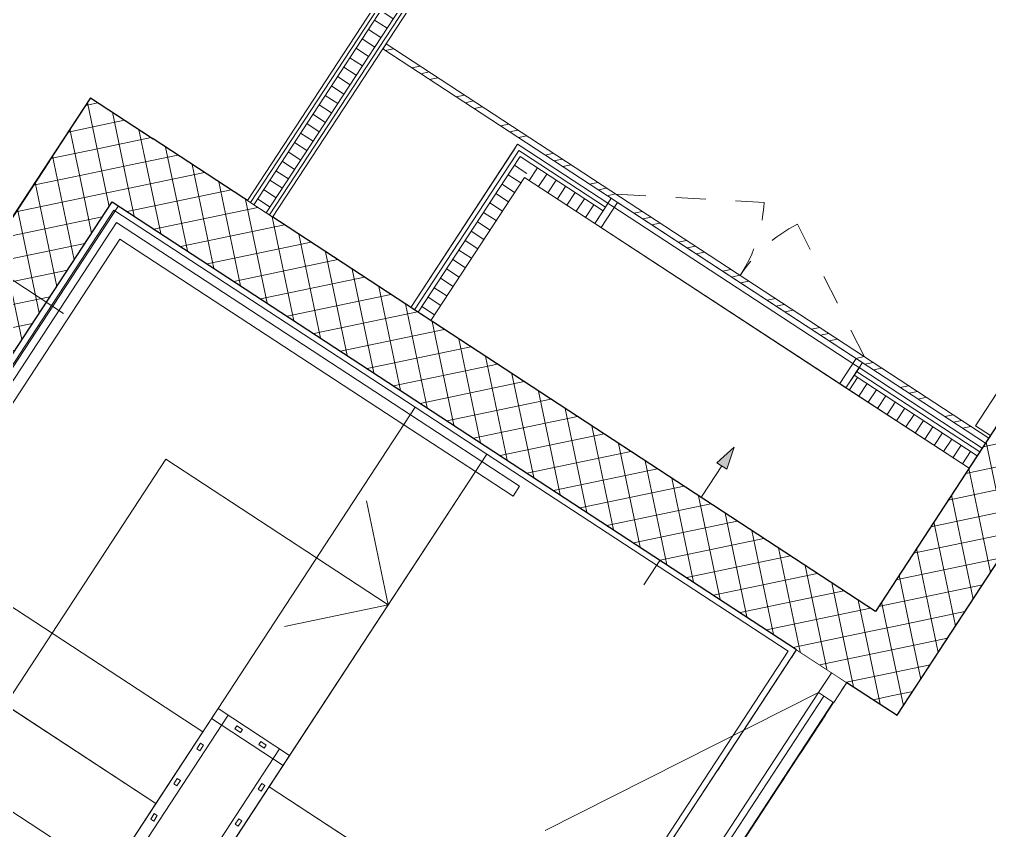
# Model space of a CAD drawing. Header units: metres. Extents: x 2696278.3 to 2696314, y 1245153.2 to 1245192.4.
# Drawn here: x 2696292.792 to 2696296.024, y 1245173.232 to 1245175.935 of the extents above; entities that cross this region are included whole.
import ezdxf

# ---------------------------------------------------------------- set-up
doc = ezdxf.new("R2010")
doc.units = ezdxf.units.M
doc.set_wipeout_variables(frame=1)
for name, pattern in [('000_hbf_Strich 2_1mm (Mstb.)', [0.03, 0.02, -0.01]), ('000_hbf_Strichpunkt 3_1_1mm Achsen', [0.25, 0.15, -0.05, 0, -0.05]), ('Strich 1 für MST 1_100', [0.075, 0.05, -0.025]), ('Wipeout_Contour', [10000, 0, -10000])]:
    doc.linetypes.add(name, pattern=pattern)
for name, color, linetype in [('010 Türen', 7, 'Continuous'), ('0_C22_Innenwandkonstruktion.3D', 7, 'Continuous'), ('0_C22_Innenwandkonstruktion.3D Bauteilschraffuren', 7, 'Continuous'), ('0_C22_Innenwandkonstruktion.3D Schichttrennlinien', 7, 'Continuous'), ('0_C42_Treppe_ Rampe.3D', 7, 'Continuous'), ('0_G20_Bodenbelag.3D', 7, 'Continuous'), ('0_G55_Absturzeinrichtung_ Anprallschutz.3D', 7, 'Continuous'), ('1_R01_Raumstempel.V', 7, 'Continuous'), ('1_R01_Raumstempel.V Kontur', 7, 'Continuous')]:
    doc.layers.add(name, color=color, linetype=linetype)
pattern_1 = [(146.8, (2696295.289407, 1245171.756836), (0.02053362, 0.03137866), [])]
pattern_2 = [(56.8, (2696295.289407, 1245171.756836), (-0.03137866, 0.02053362), [])]
pattern_3 = [(101.8, (2696295.28941, 1245171.756836), (0.073415, 0.0153372), []), (191.8, (2696295.28941, 1245171.756836), (-0.0153372, 0.073415), [])]
pattern_4 = [(281.8, (2696295.28941, 1245171.756836), (0.07341505, 0.0153372), []), (11.8, (2696295.28941, 1245171.756836), (-0.0153372, 0.07341505), [])]

msp = doc.modelspace()

# ---------------------------------------------------------------- hatches: boundary and pattern name
at = {"layer": '0_C22_Innenwandkonstruktion.3D Bauteilschraffuren', "linetype": 'Continuous', "lineweight": 0, "true_color": 0xffffff}
h = msp.add_hatch(dxfattribs=at)
h.set_pattern_fill('DÄMMSTOFF__ALLGEMEIN_VER_31', angle=-33.2, style=0, pattern_type=2)
h.set_pattern_definition(pattern_2)
h.paths.add_polyline_path([(2696295.6075, 1245174.8108), (2696295.1933, 1245175.0818), (2696295.1824, 1245175.0651), (2696295.5966, 1245174.7941)])
h = msp.add_hatch(dxfattribs=at)
h.set_pattern_fill('DÄMMSTOFF__ALLGEMEIN_VER_31', angle=-33.2, style=0, pattern_type=2)
h.set_pattern_definition(pattern_2)
h.paths.add_polyline_path([(2696294.8961, 1245172.8384), (2696294.9463, 1245172.8055), (2696295.5048, 1245173.659), (2696295.4546, 1245173.6919)])

# ---------------------------------------------------------------- linework, layer by layer
at = {"layer": '010 Türen', "color": 7, "linetype": 'Continuous', "lineweight": 13}
for p, q in [((2696294.7791, 1245175.3529), (2696294.7749, 1245175.3556)), ((2696294.7791, 1245175.3529), (2696295.1933, 1245175.0818)), ((2696295.1824, 1245175.0651), (2696295.1933, 1245175.0818)), ((2696295.1933, 1245175.0818), (2696295.1824, 1245175.0651)), ((2696295.1933, 1245175.0818), (2696295.6075, 1245174.8108)), ((2696295.5966, 1245174.7941), (2696295.1824, 1245175.0651)), ((2696295.5798, 1245174.805), (2696295.5966, 1245174.7941)), ((2696295.5966, 1245174.7941), (2696295.6075, 1245174.8108)), ((2696295.6075, 1245174.8108), (2696295.5966, 1245174.7941)), ((2696295.6075, 1245174.8108), (2696295.6117, 1245174.8081)), ((2696295.4548, 1245173.6917), (2696295.4986, 1245173.7587)), ((2696295.4986, 1245173.7587), (2696295.5488, 1245173.7258)), ((2696295.5488, 1245173.7258), (2696295.505, 1245173.6589)), ((2696295.4546, 1245173.6919), (2696294.5441, 1245173.232)), ((2696295.4546, 1245173.6919), (2696294.8961, 1245172.8384)), ((2696295.5048, 1245173.659), (2696295.4546, 1245173.6919)), ((2696295.5048, 1245173.659), (2696295.4548, 1245173.6917)), ((2696294.9463, 1245172.8055), (2696295.5048, 1245173.659)), ((2696295.505, 1245173.6589), (2696295.5048, 1245173.659))]:
    msp.add_line(p, q, dxfattribs=at)
at = {"layer": '010 Türen', "color": 7, "linetype": 'Strich 1 für MST 1_100', "lineweight": 5}
for p, q in [((2696294.7791, 1245175.3529), (2696295.2733, 1245175.3253)), ((2696295.6075, 1245174.8108), (2696295.3843, 1245175.2526))]:
    msp.add_line(p, q, dxfattribs=at)
at = {"layer": '010 Türen', "color": 7, "linetype": '000_hbf_Strichpunkt 3_1_1mm Achsen', "lineweight": 13}
for p, q in [((2696294.7354, 1245172.848), (2696295.3815, 1245173.8353)), ((2696294.9027, 1245172.7384), (2696295.5488, 1245173.7258))]:
    msp.add_line(p, q, dxfattribs=at)
at = {"layer": '010 Türen', "color": 7, "linetype": 'Continuous', "lineweight": 25}
for p, q in [((2696295.3815, 1245173.8353), (2696295.4986, 1245173.7587)), ((2696295.4986, 1245173.7587), (2696295.5488, 1245173.7258)), ((2696295.4986, 1245173.7587), (2696295.5488, 1245173.7258))]:
    msp.add_line(p, q, dxfattribs=at)
at = {"layer": '010 Türen', "color": 7, "linetype": 'Strich 1 für MST 1_100', "lineweight": 5}
for centre, start, end in [((2696294.7791, 1245175.3529), 326.8, 356.8), ((2696295.6075, 1245174.8108), 116.8, 146.8)]:
    msp.add_arc(centre, 0.495, start, end, dxfattribs=at)
at = {"layer": '0_C22_Innenwandkonstruktion.3D', "color": 7, "linetype": 'Continuous', "lineweight": 25}
for p, q in [((2696295.3815, 1245173.8353), (2696295.4986, 1245173.7587)), ((2696295.4986, 1245173.7587), (2696295.5488, 1245173.7258))]:
    msp.add_line(p, q, dxfattribs=at)
at = {"layer": '0_C42_Treppe_ Rampe.3D', "color": 7, "linetype": 'Continuous', "lineweight": 13}
for p, q in [((2696293.1071, 1245175.2998), (2696292.3992, 1245174.2179)), ((2696293.4541, 1245173.6386), (2696294.1112, 1245174.6427)), ((2696294.1112, 1245174.6427), (2696293.4541, 1245173.6386)), ((2696294.3497, 1245174.4866), (2696294.1112, 1245174.6427)), ((2696292.9012, 1245173.8894), (2696293.2806, 1245174.4692)), ((2696292.9012, 1245173.8894), (2696293.2806, 1245174.4692)), ((2696293.2806, 1245174.4692), (2696293.7827, 1245174.1406)), ((2696293.2806, 1245174.4692), (2696293.7827, 1245174.1406)), ((2696293.6926, 1245173.4825), (2696294.3497, 1245174.4866)), ((2696293.9488, 1245174.3307), (2696294.0211, 1245173.9846)), ((2696293.9488, 1245174.3307), (2696294.0211, 1245173.9846)), ((2696293.4033, 1245173.5609), (2696292.3992, 1245174.2179)), ((2696292.3992, 1245174.2179), (2696293.4033, 1245173.5609)), ((2696293.7827, 1245174.1406), (2696294.0211, 1245173.9846)), ((2696293.7827, 1245174.1406), (2696294.0211, 1245173.9846)), ((2696293.2472, 1245173.3224), (2696292.2431, 1245173.9795)), ((2696292.2431, 1245173.9795), (2696293.2472, 1245173.3224)), ((2696294.0211, 1245173.9846), (2696293.6751, 1245173.9123)), ((2696294.0211, 1245173.9846), (2696293.6751, 1245173.9123)), ((2696291.9649, 1245172.4585), (2696292.9012, 1245173.8894)), ((2696291.9649, 1245172.4585), (2696292.9012, 1245173.8894)), ((2696293.0912, 1245173.0839), (2696292.0871, 1245173.741)), ((2696292.0871, 1245173.741), (2696293.0912, 1245173.0839)), ((2696293.4033, 1245173.5609), (2696293.4541, 1245173.6386)), ((2696293.4541, 1245173.6386), (2696293.6926, 1245173.4825)), ((2696293.2472, 1245173.3224), (2696293.4033, 1245173.5609)), ((2696293.6242, 1245173.3779), (2696293.4681, 1245173.1394)), ((2696294.6283, 1245172.7208), (2696293.6242, 1245173.3779)), ((2696293.0912, 1245173.0839), (2696293.2472, 1245173.3224))]:
    msp.add_line(p, q, dxfattribs=at)
at = {"layer": '0_C42_Treppe_ Rampe.3D', "color": 7, "linetype": 'Continuous', "lineweight": 13, "flags": 128}
msp.add_lwpolyline([(2696293.6242, 1245173.3779), (2696294.6283, 1245172.7208), (2696295.3538, 1245173.8296), (2696294.3497, 1245174.4866)], close=True, dxfattribs=at)
at = {"layer": '0_G20_Bodenbelag.3D', "color": 255, "linetype": 'Wipeout_Contour', "lineweight": 18, "flags": 128}
for points in [[(2696297.1164, 1245188.9053), (2696295.304, 1245186.1356), (2696298.8561, 1245183.8112), (2696297.416, 1245181.6105), (2696296.8848, 1245180.7988), (2696296.841, 1245180.7319), (2696294.9859, 1245181.9459), (2696292.9709, 1245178.8666), (2696295.0812, 1245177.4856), (2696295.0374, 1245177.4187), (2696294.5063, 1245176.607), (2696293.6357, 1245175.2765), (2696294.0959, 1245174.9754), (2696294.4518, 1245175.5193), (2696295.9998, 1245174.5063), (2696296.9402, 1245175.9434), (2696296.2708, 1245176.3814), (2696299.6014, 1245181.4711), (2696301.0448, 1245180.5265), (2696303.7059, 1245184.5932), (2696300.6685, 1245186.5809)], [(2696294.7354, 1245172.848), (2696295.3815, 1245173.8353), (2696295.7162, 1245173.6163), (2696296.3158, 1245174.5326), (2696296.1066, 1245174.6695), (2696296.676, 1245175.5397), (2696298.4332, 1245174.3898), (2696297.8638, 1245173.5195), (2696297.6546, 1245173.6564), (2696297.055, 1245172.7402), (2696297.4148, 1245172.5048), (2696296.8946, 1245171.7098), (2696297.1038, 1245171.5729), (2696295.5049, 1245169.1296), (2696295.2957, 1245169.2665), (2696295.0603, 1245168.9067), (2696294.7005, 1245169.1421), (2696293.7368, 1245167.6695), (2696293.946, 1245167.5326), (2696293.3765, 1245166.6623), (2696293.1673, 1245166.7992), (2696291.8285, 1245167.6753), (2696291.6193, 1245167.8122), (2696292.1888, 1245168.6824), (2696292.398, 1245168.5455), (2696293.3617, 1245170.0182), (2696293.1943, 1245170.1277), (2696294.9027, 1245172.7384)]]:
    msp.add_lwpolyline(points, close=True, dxfattribs=at)
at = {"layer": '0_G55_Absturzeinrichtung_ Anprallschutz.3D', "color": 7, "linetype": 'Continuous', "lineweight": 13, "flags": 128}
for points in [[(2696292.3809, 1245171.9985), (2696292.4144, 1245171.9766), (2696293.4876, 1245173.6167), (2696293.4541, 1245173.6386)], [(2696293.4541, 1245173.6386), (2696293.4322, 1245173.6051), (2696293.6707, 1245173.449), (2696293.6926, 1245173.4825)], [(2696293.6926, 1245173.4825), (2696293.6591, 1245173.5044), (2696293.0955, 1245172.643), (2696293.1416, 1245172.6405)]]:
    msp.add_lwpolyline(points, close=True, dxfattribs=at)
at = {"layer": '0_G55_Absturzeinrichtung_ Anprallschutz.3D', "color": 7, "linetype": '000_hbf_Strich 2_1mm (Mstb.)', "lineweight": 5, "flags": 128}
for points in [[(2696293.5167, 1245173.5809), (2696293.5102, 1245173.5708), (2696293.5286, 1245173.5588), (2696293.5352, 1245173.5688)], [(2696293.3832, 1245173.5045), (2696293.3932, 1245173.498), (2696293.4052, 1245173.5164), (2696293.3952, 1245173.523)], [(2696293.5962, 1245173.5288), (2696293.5897, 1245173.5188), (2696293.6081, 1245173.5067), (2696293.6146, 1245173.5168)], [(2696293.3065, 1245173.3874), (2696293.3165, 1245173.3808), (2696293.3286, 1245173.3992), (2696293.3185, 1245173.4058)], [(2696293.6102, 1245173.3822), (2696293.6002, 1245173.3888), (2696293.5882, 1245173.3704), (2696293.5982, 1245173.3638)], [(2696293.2298, 1245173.2703), (2696293.2399, 1245173.2637), (2696293.2519, 1245173.2821), (2696293.2419, 1245173.2887)], [(2696293.5336, 1245173.2651), (2696293.5235, 1245173.2717), (2696293.5115, 1245173.2532), (2696293.5215, 1245173.2467)]]:
    msp.add_lwpolyline(points, close=True, dxfattribs=at)
at = {"layer": '1_R01_Raumstempel.V', "color": 7, "linetype": 'Continuous', "lineweight": 13}
msp.add_line((2696295.1491, 1245174.4361), (2696295.1157, 1245174.458), dxfattribs=at)
at = {"layer": '1_R01_Raumstempel.V', "color": 7, "linetype": 'Continuous', "lineweight": 18, "flags": 128}
msp.add_lwpolyline([(2696294.8731, 1245174.0508), (2696295.1324, 1245174.447)], dxfattribs=at)
at = {"layer": '1_R01_Raumstempel.V Kontur', "color": 21, "linetype": 'Continuous', "lineweight": 0, "true_color": 0xffa8a8, "flags": 128}
for points in [[(2696292.0789, 1245179.3308), (2696291.2184, 1245179.8939), (2696289.5593, 1245177.3585), (2696289.6437, 1245177.3032), (2696289.589, 1245177.2195), (2696290.3755, 1245176.7048), (2696290.4303, 1245176.7885), (2696292.7607, 1245175.2635), (2696293.029, 1245175.6735), (2696293.552, 1245175.3313), (2696294.3733, 1245176.5864), (2696294.457, 1245176.5317), (2696294.9717, 1245177.3183), (2696294.888, 1245177.373), (2696294.9428, 1245177.4567)], [(2696295.0155, 1245177.3852), (2696294.5282, 1245176.6405), (2696293.6357, 1245175.2765), (2696294.1042, 1245174.9699), (2696294.4602, 1245175.5138), (2696295.9998, 1245174.5063), (2696296.9402, 1245175.9434), (2696296.2708, 1245176.3814), (2696296.42, 1245176.6095), (2696295.0812, 1245177.4856)]]:
    msp.add_lwpolyline(points, close=True, dxfattribs=at)
at = {"layer": '1_R01_Raumstempel.V Kontur', "color": 51, "linetype": 'Continuous', "lineweight": 0, "true_color": 0xffffa8, "flags": 128}
msp.add_lwpolyline([(2696295.4715, 1245169.1515), (2696297.0704, 1245171.5948), (2696296.8946, 1245171.7098), (2696297.4148, 1245172.5048), (2696297.055, 1245172.7402), (2696297.6546, 1245173.6564), (2696297.8638, 1245173.5195), (2696298.4332, 1245174.3898), (2696298.2241, 1245174.5267), (2696296.8853, 1245175.4029), (2696296.6761, 1245175.5397), (2696296.1066, 1245174.6695), (2696296.3157, 1245174.5325), (2696295.7162, 1245173.6163), (2696295.3815, 1245173.8353), (2696295.3486, 1245173.7851), (2696294.7354, 1245172.848), (2696294.9027, 1245172.7384), (2696293.1943, 1245170.1277)], dxfattribs=at)
msp.add_lwpolyline([(2696295.3808, 1245173.8358), (2696293.1222, 1245175.3138), (2696290.7129, 1245171.632), (2696292.9716, 1245170.154)], close=True, dxfattribs=at)

# ---------------------------------------------------------------- next in the draw order: wipeouts: each hides what was drawn before it
at = {"color": 254, "linetype": 'Wipeout_Contour', "lineweight": 0, "ltscale": 12.369475}
msp.add_wipeout([(2696294.4643, 1245175.5111), (2696294.4518, 1245175.5193), (2696294.4561, 1245175.4985)], dxfattribs=at).dxf.layer = '0_C22_Innenwandkonstruktion.3D Bauteilschraffuren'
at = {"color": 254, "linetype": 'Wipeout_Contour', "lineweight": 0, "ltscale": 11.946333}
msp.add_wipeout([(2696295.5898, 1245174.7746), (2696295.5816, 1245174.762), (2696295.9916, 1245174.4937), (2696295.9998, 1245174.5063)], dxfattribs=at).dxf.layer = '0_C22_Innenwandkonstruktion.3D Bauteilschraffuren'

# ---------------------------------------------------------------- next in the draw order: wipeouts: each hides what was drawn before it
at = {"color": 254, "linetype": 'Wipeout_Contour', "lineweight": 0, "ltscale": 12.306551}
msp.add_wipeout([(2696294.4687, 1245175.4903), (2696294.4561, 1245175.4985), (2696294.4605, 1245175.4778)], dxfattribs=at).dxf.layer = '0_C22_Innenwandkonstruktion.3D Bauteilschraffuren'
at = {"color": 254, "linetype": 'Wipeout_Contour', "lineweight": 0, "ltscale": 11.892615}
msp.add_wipeout([(2696295.9916, 1245174.4937), (2696295.5816, 1245174.762), (2696295.5734, 1245174.7495), (2696295.9834, 1245174.4812)], dxfattribs=at).dxf.layer = '0_C22_Innenwandkonstruktion.3D Bauteilschraffuren'

# ---------------------------------------------------------------- next in the draw order: wipeouts: each hides what was drawn before it
at = {"color": 254, "linetype": 'Wipeout_Contour', "lineweight": 0, "ltscale": 12.174151}
msp.add_wipeout([(2696294.5023, 1245175.4504), (2696294.4605, 1245175.4778), (2696294.4749, 1245175.4085)], dxfattribs=at).dxf.layer = '0_C22_Innenwandkonstruktion.3D Bauteilschraffuren'
at = {"color": 254, "linetype": 'Wipeout_Contour', "lineweight": 0, "ltscale": 11.780957}
msp.add_wipeout([(2696295.9834, 1245174.4812), (2696295.5734, 1245174.7495), (2696295.546, 1245174.7077), (2696295.956, 1245174.4393)], dxfattribs=at).dxf.layer = '0_C22_Innenwandkonstruktion.3D Bauteilschraffuren'

# ---------------------------------------------------------------- next in the draw order: hatches: boundary and pattern name
at = {"layer": '0_C22_Innenwandkonstruktion.3D Bauteilschraffuren', "linetype": 'Continuous', "lineweight": 0, "true_color": 0x000000}
h = msp.add_hatch(dxfattribs=at)
h.set_pattern_fill('DÄMMSTOFF__ALLGEMEIN_VER_31', color=18, angle=-33.2, style=0, pattern_type=2)
h.set_pattern_definition(pattern_1)
h.paths.add_polyline_path([(2696294.5023, 1245175.4504), (2696294.4605, 1245175.4778), (2696294.4749, 1245175.4085)])
h = msp.add_hatch(dxfattribs=at)
h.set_pattern_fill('DÄMMSTOFF__ALLGEMEIN_VER_31', color=18, angle=-33.2, style=0, pattern_type=2)
h.set_pattern_definition(pattern_2)
h.paths.add_polyline_path([(2696295.9834, 1245174.4812), (2696295.5734, 1245174.7495), (2696295.546, 1245174.7077), (2696295.956, 1245174.4393)])

# ---------------------------------------------------------------- next in the draw order: linework, layer by layer
at = {"layer": '010 Türen', "color": 7, "linetype": 'Continuous', "lineweight": 13}
for p, q in [((2696295.5251, 1245174.7213), (2696295.5798, 1245174.805)), ((2696295.6117, 1245174.8081), (2696295.546, 1245174.7077)), ((2696295.5734, 1245174.7495), (2696295.546, 1245174.7077)), ((2696295.5734, 1245174.7495), (2696295.546, 1245174.7077)), ((2696295.5816, 1245174.762), (2696295.5734, 1245174.7495)), ((2696295.5816, 1245174.762), (2696295.5734, 1245174.7495)), ((2696295.5898, 1245174.7746), (2696295.5816, 1245174.762)), ((2696295.5898, 1245174.7746), (2696295.5816, 1245174.762)), ((2696295.546, 1245174.7077), (2696295.5251, 1245174.7213))]:
    msp.add_line(p, q, dxfattribs=at)
at = {"layer": '0_C22_Innenwandkonstruktion.3D', "color": 7, "linetype": 'Continuous', "lineweight": 13}
for p, q in [((2696295.5734, 1245174.7495), (2696295.546, 1245174.7077)), ((2696295.5816, 1245174.762), (2696295.5734, 1245174.7495)), ((2696295.5898, 1245174.7746), (2696295.5816, 1245174.762))]:
    msp.add_line(p, q, dxfattribs=at)
at = {"layer": '0_C22_Innenwandkonstruktion.3D', "color": 7, "linetype": 'Continuous', "lineweight": 13, "flags": 128}
for points in [[(2696295.9998, 1245174.5063), (2696295.5898, 1245174.7746)], [(2696295.546, 1245174.7077), (2696295.956, 1245174.4393)], [(2696295.9834, 1245174.4812), (2696295.9916, 1245174.4937)], [(2696295.9916, 1245174.4937), (2696295.9998, 1245174.5063)], [(2696295.956, 1245174.4393), (2696295.9834, 1245174.4812)]]:
    msp.add_lwpolyline(points, dxfattribs=at)
at = {"layer": '0_C22_Innenwandkonstruktion.3D Schichttrennlinien', "color": 7, "linetype": 'Continuous', "lineweight": 5}
for p, q in [((2696295.9834, 1245174.4812), (2696295.5734, 1245174.7495)), ((2696295.9916, 1245174.4937), (2696295.5816, 1245174.762))]:
    msp.add_line(p, q, dxfattribs=at)

# ---------------------------------------------------------------- next in the draw order: wipeouts: each hides what was drawn before it
at = {"color": 254, "linetype": 'Wipeout_Contour', "lineweight": 0, "ltscale": 14.753682}
msp.add_wipeout([(2696294.4436, 1245175.5067), (2696294.0959, 1245174.9754), (2696294.1084, 1245174.9672), (2696294.4561, 1245175.4985)], dxfattribs=at).dxf.layer = '0_C22_Innenwandkonstruktion.3D Bauteilschraffuren'

# ---------------------------------------------------------------- next in the draw order: wipeouts: each hides what was drawn before it
at = {"color": 254, "linetype": 'Wipeout_Contour', "lineweight": 0, "ltscale": 10.956002}
msp.add_wipeout([(2696294.4518, 1245175.5193), (2696294.4436, 1245175.5067), (2696294.4561, 1245175.4985)], dxfattribs=at).dxf.layer = '0_C22_Innenwandkonstruktion.3D Bauteilschraffuren'

# ---------------------------------------------------------------- next in the draw order: wipeouts: each hides what was drawn before it
at = {"color": 254, "linetype": 'Wipeout_Contour', "lineweight": 0, "ltscale": 14.686203}
msp.add_wipeout([(2696294.4479, 1245175.486), (2696294.1084, 1245174.9672), (2696294.121, 1245174.959), (2696294.4605, 1245175.4778)], dxfattribs=at).dxf.layer = '0_C22_Innenwandkonstruktion.3D Bauteilschraffuren'

# ---------------------------------------------------------------- next in the draw order: wipeouts: each hides what was drawn before it
at = {"color": 254, "linetype": 'Wipeout_Contour', "lineweight": 0, "ltscale": 10.893085}
msp.add_wipeout([(2696294.4561, 1245175.4985), (2696294.4479, 1245175.486), (2696294.4605, 1245175.4778)], dxfattribs=at).dxf.layer = '0_C22_Innenwandkonstruktion.3D Bauteilschraffuren'
at = {"color": 254, "linetype": 'Wipeout_Contour', "lineweight": 0, "ltscale": 14.518437}
msp.add_wipeout([(2696294.4331, 1245175.4359), (2696294.121, 1245174.959), (2696294.1628, 1245174.9316), (2696294.4749, 1245175.4085)], dxfattribs=at).dxf.layer = '0_C22_Innenwandkonstruktion.3D Bauteilschraffuren'

# ---------------------------------------------------------------- next in the draw order: hatches: boundary and pattern name
at = {"layer": '0_C22_Innenwandkonstruktion.3D Bauteilschraffuren', "linetype": 'Continuous', "lineweight": 0, "true_color": 0x000000}
h = msp.add_hatch(dxfattribs=at)
h.set_pattern_fill('DÄMMSTOFF__ALLGEMEIN_VER_31', color=18, angle=-33.2, style=0, pattern_type=2)
h.set_pattern_definition(pattern_1)
h.paths.add_polyline_path([(2696294.4331, 1245175.4359), (2696294.121, 1245174.959), (2696294.1628, 1245174.9316), (2696294.4749, 1245175.4085)])

# ---------------------------------------------------------------- next in the draw order: linework, layer by layer
at = {"layer": '0_C22_Innenwandkonstruktion.3D', "color": 7, "linetype": 'Continuous', "lineweight": 13, "flags": 128}
for points in [[(2696294.4518, 1245175.5193), (2696294.4643, 1245175.5111)], [(2696294.1084, 1245174.9672), (2696294.0959, 1245174.9754)], [(2696294.121, 1245174.959), (2696294.1084, 1245174.9672)], [(2696294.1628, 1245174.9316), (2696294.121, 1245174.959)]]:
    msp.add_lwpolyline(points, dxfattribs=at)
at = {"layer": '0_C42_Treppe_ Rampe.3D', "color": 7, "linetype": 'Continuous', "lineweight": 13}
msp.add_line((2696294.1112, 1245174.6427), (2696293.1071, 1245175.2998), dxfattribs=at)

# ---------------------------------------------------------------- next in the draw order: wipeouts: each hides what was drawn before it
at = {"color": 254, "linetype": 'Wipeout_Contour', "lineweight": 0, "ltscale": 10.762169}
msp.add_wipeout([(2696294.4605, 1245175.4778), (2696294.4331, 1245175.4359), (2696294.4749, 1245175.4085)], dxfattribs=at).dxf.layer = '0_C22_Innenwandkonstruktion.3D Bauteilschraffuren'

# ---------------------------------------------------------------- next in the draw order: hatches: boundary and pattern name
at = {"layer": '0_C22_Innenwandkonstruktion.3D Bauteilschraffuren', "linetype": 'Continuous', "lineweight": 0, "true_color": 0x000000}
h = msp.add_hatch(dxfattribs=at)
h.set_pattern_fill('DÄMMSTOFF__ALLGEMEIN_VER_31', color=18, angle=-33.2, style=0, pattern_type=2)
h.set_pattern_definition(pattern_1)
h.paths.add_polyline_path([(2696294.4605, 1245175.4778), (2696294.4331, 1245175.4359), (2696294.4749, 1245175.4085)])

# ---------------------------------------------------------------- next in the draw order: linework, layer by layer
at = {"layer": '0_C22_Innenwandkonstruktion.3D', "color": 7, "linetype": 'Continuous', "lineweight": 13, "flags": 128}
for points in [[(2696294.4518, 1245175.5193), (2696294.0959, 1245174.9754)], [(2696294.1628, 1245174.9316), (2696294.4749, 1245175.4085)]]:
    msp.add_lwpolyline(points, dxfattribs=at)
at = {"layer": '0_C22_Innenwandkonstruktion.3D Schichttrennlinien', "color": 7, "linetype": 'Continuous', "lineweight": 5}
for p, q in [((2696294.4561, 1245175.4985), (2696294.4479, 1245175.486)), ((2696294.4687, 1245175.4903), (2696294.4561, 1245175.4985)), ((2696294.4479, 1245175.486), (2696294.1084, 1245174.9672)), ((2696294.4605, 1245175.4778), (2696294.4331, 1245175.4359)), ((2696294.5023, 1245175.4504), (2696294.4605, 1245175.4778)), ((2696294.4331, 1245175.4359), (2696294.121, 1245174.959))]:
    msp.add_line(p, q, dxfattribs=at)

# ---------------------------------------------------------------- next in the draw order: wipeouts: each hides what was drawn before it
at = {"color": 254, "linetype": 'Wipeout_Contour', "lineweight": 0, "ltscale": 15.057642}
msp.add_wipeout([(2696294.753, 1245175.3222), (2696294.4643, 1245175.5111), (2696294.4561, 1245175.4985), (2696294.7448, 1245175.3096)], dxfattribs=at).dxf.layer = '0_C22_Innenwandkonstruktion.3D Bauteilschraffuren'

# ---------------------------------------------------------------- next in the draw order: hatches: boundary and pattern name
at = {"layer": '0_C22_Innenwandkonstruktion.3D Bauteilschraffuren', "linetype": 'Continuous', "lineweight": 0, "true_color": 0xffffff}
h = msp.add_hatch(dxfattribs=at)
h.set_pattern_fill('DÄMMSTOFF__ALLGEMEIN_VER_31', angle=-33.2, style=0, pattern_type=2)
h.set_pattern_definition(pattern_2)
h.paths.add_polyline_path([(2696295.1933, 1245175.0818), (2696294.7791, 1245175.3529), (2696294.7682, 1245175.3362), (2696295.1824, 1245175.0651)])

# ---------------------------------------------------------------- next in the draw order: linework, layer by layer
at = {"layer": '010 Türen', "color": 7, "linetype": 'Continuous', "lineweight": 13}
for p, q in [((2696294.7682, 1245175.3362), (2696294.7791, 1245175.3529)), ((2696294.7682, 1245175.3362), (2696294.7791, 1245175.3529)), ((2696294.7849, 1245175.3252), (2696294.7682, 1245175.3362)), ((2696295.1824, 1245175.0651), (2696294.7682, 1245175.3362))]:
    msp.add_line(p, q, dxfattribs=at)

# ---------------------------------------------------------------- next in the draw order: wipeouts: each hides what was drawn before it
at = {"color": 254, "linetype": 'Wipeout_Contour', "lineweight": 0, "ltscale": 14.991684}
msp.add_wipeout([(2696294.4687, 1245175.4903), (2696294.4605, 1245175.4778), (2696294.7366, 1245175.2971), (2696294.7448, 1245175.3096)], dxfattribs=at).dxf.layer = '0_C22_Innenwandkonstruktion.3D Bauteilschraffuren'

# ---------------------------------------------------------------- next in the draw order: linework, layer by layer
at = {"layer": '0_C22_Innenwandkonstruktion.3D Schichttrennlinien', "color": 7, "linetype": 'Continuous', "lineweight": 5}
msp.add_line((2696294.4687, 1245175.4903), (2696294.4561, 1245175.4985), dxfattribs=at)

# ---------------------------------------------------------------- next in the draw order: wipeouts: each hides what was drawn before it
at = {"color": 254, "linetype": 'Wipeout_Contour', "lineweight": 0, "ltscale": 14.826618}
msp.add_wipeout([(2696294.4749, 1245175.4085), (2696294.7092, 1245175.2552), (2696294.7366, 1245175.2971), (2696294.5023, 1245175.4504)], dxfattribs=at).dxf.layer = '0_C22_Innenwandkonstruktion.3D Bauteilschraffuren'

# ---------------------------------------------------------------- next in the draw order: hatches: boundary and pattern name
at = {"layer": '0_C22_Innenwandkonstruktion.3D Bauteilschraffuren', "linetype": 'Continuous', "lineweight": 0, "true_color": 0x000000}
h = msp.add_hatch(dxfattribs=at)
h.set_pattern_fill('DÄMMSTOFF__ALLGEMEIN_VER_31', color=18, angle=-33.2, style=0, pattern_type=2)
h.set_pattern_definition(pattern_2)
h.paths.add_polyline_path([(2696294.4749, 1245175.4085), (2696294.7092, 1245175.2552), (2696294.7366, 1245175.2971), (2696294.5023, 1245175.4504)])

# ---------------------------------------------------------------- next in the draw order: linework, layer by layer
at = {"layer": '010 Türen', "color": 7, "linetype": 'Continuous', "lineweight": 13}
for p, q in [((2696294.7749, 1245175.3556), (2696294.7092, 1245175.2552)), ((2696294.7366, 1245175.2971), (2696294.7092, 1245175.2552)), ((2696294.7366, 1245175.2971), (2696294.7092, 1245175.2552)), ((2696294.7301, 1245175.2415), (2696294.7849, 1245175.3252)), ((2696294.7448, 1245175.3096), (2696294.7366, 1245175.2971)), ((2696294.7448, 1245175.3096), (2696294.7366, 1245175.2971)), ((2696294.753, 1245175.3222), (2696294.7448, 1245175.3096)), ((2696294.753, 1245175.3222), (2696294.7448, 1245175.3096)), ((2696295.546, 1245174.7077), (2696294.7092, 1245175.2552)), ((2696294.7092, 1245175.2552), (2696294.7301, 1245175.2415))]:
    msp.add_line(p, q, dxfattribs=at)
at = {"layer": '0_C22_Innenwandkonstruktion.3D', "color": 7, "linetype": 'Continuous', "lineweight": 13}
for p, q in [((2696294.7366, 1245175.2971), (2696294.7092, 1245175.2552)), ((2696294.7448, 1245175.3096), (2696294.7366, 1245175.2971)), ((2696294.753, 1245175.3222), (2696294.7448, 1245175.3096))]:
    msp.add_line(p, q, dxfattribs=at)
at = {"layer": '0_C22_Innenwandkonstruktion.3D', "color": 7, "linetype": 'Continuous', "lineweight": 13, "flags": 128}
for points in [[(2696294.753, 1245175.3222), (2696294.4643, 1245175.5111)], [(2696294.4749, 1245175.4085), (2696294.7092, 1245175.2552)]]:
    msp.add_lwpolyline(points, dxfattribs=at)
at = {"layer": '0_C22_Innenwandkonstruktion.3D Schichttrennlinien', "color": 7, "linetype": 'Continuous', "lineweight": 5}
for p, q in [((2696294.5023, 1245175.4504), (2696294.4605, 1245175.4778)), ((2696294.7448, 1245175.3096), (2696294.4687, 1245175.4903)), ((2696294.7366, 1245175.2971), (2696294.5023, 1245175.4504))]:
    msp.add_line(p, q, dxfattribs=at)
at = {"layer": '0_G20_Bodenbelag.3D', "color": 255, "linetype": 'Wipeout_Contour', "lineweight": 18, "flags": 128}
msp.add_lwpolyline([(2696291.2192, 1245179.8933), (2696289.5601, 1245177.3579), (2696290.4303, 1245176.7885), (2696292.7607, 1245175.2635), (2696293.029, 1245175.6735), (2696293.552, 1245175.3313), (2696294.398, 1245176.6241), (2696294.4816, 1245176.5693), (2696294.9963, 1245177.3559), (2696294.9127, 1245177.4107), (2696294.9428, 1245177.4567), (2696292.0811, 1245179.3293)], close=True, dxfattribs=at)
at = {"layer": '1_R01_Raumstempel.V Kontur', "color": 151, "linetype": 'Continuous', "lineweight": 0, "true_color": 0xa8c0ff, "flags": 128}
msp.add_lwpolyline([(2696294.4749, 1245175.4085), (2696294.1628, 1245174.9316), (2696295.6439, 1245173.9624), (2696295.956, 1245174.4393)], close=True, dxfattribs=at)

# ---------------------------------------------------------------- next in the draw order: wipeouts: each hides what was drawn before it
at = {"color": 254, "linetype": 'Wipeout_Contour', "lineweight": 0, "ltscale": 14.754224}
msp.add_wipeout([(2696294.0029, 1245175.8369), (2696296.0108, 1245174.523), (2696296.0217, 1245174.5398), (2696294.0139, 1245175.8536)], dxfattribs=at).dxf.layer = '0_C22_Innenwandkonstruktion.3D Bauteilschraffuren'
at = {"color": 254, "linetype": 'Wipeout_Contour', "lineweight": 0, "ltscale": 13.8026}
msp.add_wipeout([(2696293.2382, 1245175.5366), (2696293.029, 1245175.6735), (2696293.1013, 1245175.3274)], dxfattribs=at).dxf.layer = '0_C22_Innenwandkonstruktion.3D Bauteilschraffuren'
at = {"color": 254, "linetype": 'Wipeout_Contour', "lineweight": 0, "ltscale": 5.800463}
msp.add_wipeout([(2696295.7162, 1245173.6163), (2696295.6439, 1245173.9624), (2696295.507, 1245173.7532)], dxfattribs=at).dxf.layer = '0_C22_Innenwandkonstruktion.3D Bauteilschraffuren'

# ---------------------------------------------------------------- next in the draw order: hatches: boundary and pattern name
at = {"layer": '0_C22_Innenwandkonstruktion.3D Bauteilschraffuren', "linetype": 'Continuous', "lineweight": 0, "true_color": 0x000000}
h = msp.add_hatch(dxfattribs=at)
h.set_pattern_fill('HOLZWERKSTOFF_0001', color=18, angle=-33.2, style=0, pattern_type=2)
h.set_pattern_definition([(11.8, (2696295.28941, 1245171.75684), (-0.025562, 0.1223584), []), (11.8, (2696295.2843, 1245171.78131), (-0.025562, 0.1223584), []), (11.8, (2696295.27918, 1245171.80578), (-0.025562, 0.1223584), [])])
h.paths.add_polyline_path([(2696294.0029, 1245175.8369), (2696296.0108, 1245174.523), (2696296.0217, 1245174.5398), (2696294.0139, 1245175.8536)])
h = msp.add_hatch(dxfattribs=at)
h.set_pattern_fill('BETON_0001', color=18, angle=-33.2, style=0, pattern_type=2)
h.set_pattern_definition(pattern_4)
h.paths.add_polyline_path([(2696293.2382, 1245175.5366), (2696293.029, 1245175.6735), (2696293.1013, 1245175.3274)])
h = msp.add_hatch(dxfattribs=at)
h.set_pattern_fill('BETON_0001', color=18, angle=-33.2, style=0, pattern_type=2)
h.set_pattern_definition(pattern_3)
h.paths.add_polyline_path([(2696295.7162, 1245173.6163), (2696295.6439, 1245173.9624), (2696295.507, 1245173.7532)])
at = {"layer": '1_R01_Raumstempel.V', "linetype": 'Continuous', "lineweight": 0, "true_color": 0x000000}
msp.add_hatch(color=18, dxfattribs=at).paths.add_polyline_path([(2696295.1733, 1245174.5095), (2696295.1157, 1245174.458), (2696295.1491, 1245174.4361)])

# ---------------------------------------------------------------- next in the draw order: linework, layer by layer
at = {"layer": '0_C22_Innenwandkonstruktion.3D', "color": 7, "linetype": 'Continuous', "lineweight": 18, "flags": 128}
for points in [[(2696294.0139, 1245175.8536), (2696294.0029, 1245175.8369)], [(2696296.0217, 1245174.5398), (2696294.0139, 1245175.8536)], [(2696294.0029, 1245175.8369), (2696296.0108, 1245174.523)], [(2696296.0108, 1245174.523), (2696296.0217, 1245174.5398)]]:
    msp.add_lwpolyline(points, dxfattribs=at)
at = {"layer": '1_R01_Raumstempel.V', "color": 7, "linetype": 'Continuous', "lineweight": 13}
for q in [(2696295.1157, 1245174.458), (2696295.1491, 1245174.4361)]:
    msp.add_line((2696295.1733, 1245174.5095), q, dxfattribs=at)

# ---------------------------------------------------------------- next in the draw order: wipeouts: each hides what was drawn before it
at = {"color": 254, "linetype": 'Wipeout_Contour', "lineweight": 0, "ltscale": 12.577618}
msp.add_wipeout([(2696292.8921, 1245175.4643), (2696293.1013, 1245175.3274), (2696293.029, 1245175.6735)], dxfattribs=at).dxf.layer = '0_C22_Innenwandkonstruktion.3D Bauteilschraffuren'
at = {"color": 254, "linetype": 'Wipeout_Contour', "lineweight": 0, "ltscale": 7.200366}
msp.add_wipeout([(2696295.8531, 1245173.8255), (2696295.6439, 1245173.9624), (2696295.7162, 1245173.6163)], dxfattribs=at).dxf.layer = '0_C22_Innenwandkonstruktion.3D Bauteilschraffuren'

# ---------------------------------------------------------------- next in the draw order: hatches: boundary and pattern name
at = {"layer": '0_C22_Innenwandkonstruktion.3D Bauteilschraffuren', "linetype": 'Continuous', "lineweight": 0, "true_color": 0x000000}
h = msp.add_hatch(dxfattribs=at)
h.set_pattern_fill('BETON_0001', color=18, angle=-33.2, style=0, pattern_type=2)
h.set_pattern_definition(pattern_4)
h.paths.add_polyline_path([(2696292.8921, 1245175.4643), (2696293.1013, 1245175.3274), (2696293.029, 1245175.6735)])
h = msp.add_hatch(dxfattribs=at)
h.set_pattern_fill('BETON_0001', color=18, angle=-33.2, style=0, pattern_type=2)
h.set_pattern_definition(pattern_3)
h.paths.add_polyline_path([(2696295.8531, 1245173.8255), (2696295.6439, 1245173.9624), (2696295.7162, 1245173.6163)])

# ---------------------------------------------------------------- next in the draw order: linework, layer by layer
at = {"layer": '0_C22_Innenwandkonstruktion.3D', "color": 7, "linetype": 'Continuous', "lineweight": 25, "flags": 128}
for points in [[(2696293.029, 1245175.6735), (2696293.2382, 1245175.5366)], [(2696295.5488, 1245173.7258), (2696295.7162, 1245173.6163)]]:
    msp.add_lwpolyline(points, dxfattribs=at)

# ---------------------------------------------------------------- next in the draw order: wipeouts: each hides what was drawn before it
at = {"color": 254, "linetype": 'Wipeout_Contour', "lineweight": 0, "ltscale": 18.735517}
msp.add_wipeout([(2696290.3471, 1245171.1185), (2696293.1013, 1245175.3274), (2696292.8921, 1245175.4643), (2696290.1379, 1245171.2554)], dxfattribs=at).dxf.layer = '0_C22_Innenwandkonstruktion.3D Bauteilschraffuren'
at = {"color": 254, "linetype": 'Wipeout_Contour', "lineweight": 0, "ltscale": 10.689074}
msp.add_wipeout([(2696295.6439, 1245173.9624), (2696295.8531, 1245173.8255), (2696296.3157, 1245174.5325), (2696296.1066, 1245174.6694)], dxfattribs=at).dxf.layer = '0_C22_Innenwandkonstruktion.3D Bauteilschraffuren'

# ---------------------------------------------------------------- next in the draw order: hatches: boundary and pattern name
at = {"layer": '0_C22_Innenwandkonstruktion.3D Bauteilschraffuren', "linetype": 'Continuous', "lineweight": 0, "true_color": 0x000000}
h = msp.add_hatch(dxfattribs=at)
h.set_pattern_fill('BETON_0001', color=18, angle=-33.2, style=0, pattern_type=2)
h.set_pattern_definition(pattern_4)
h.paths.add_polyline_path([(2696290.3471, 1245171.1185), (2696293.1013, 1245175.3274), (2696292.8921, 1245175.4643), (2696290.1379, 1245171.2554)])
h = msp.add_hatch(dxfattribs=at)
h.set_pattern_fill('BETON_0001', color=18, angle=-33.2, style=0, pattern_type=2)
h.set_pattern_definition(pattern_3)
h.paths.add_polyline_path([(2696295.6439, 1245173.9624), (2696295.8531, 1245173.8255), (2696296.3157, 1245174.5325), (2696296.1066, 1245174.6694)])

# ---------------------------------------------------------------- next in the draw order: linework, layer by layer
at = {"layer": '010 Türen', "color": 7, "linetype": 'Continuous', "lineweight": 13}
for p, q in [((2696296.0673, 1245174.719), (2696295.977, 1245174.5809)), ((2696295.977, 1245174.5809), (2696296.0272, 1245174.5481))]:
    msp.add_line(p, q, dxfattribs=at)
at = {"layer": '0_C22_Innenwandkonstruktion.3D', "color": 7, "linetype": 'Continuous', "lineweight": 25, "flags": 128}
for points in [[(2696293.029, 1245175.6735), (2696291.6354, 1245173.544)], [(2696290.3471, 1245171.1185), (2696293.1013, 1245175.3274)], [(2696296.1066, 1245174.6694), (2696295.6439, 1245173.9624)], [(2696295.7162, 1245173.6163), (2696296.3157, 1245174.5325)]]:
    msp.add_lwpolyline(points, dxfattribs=at)
at = {"layer": '1_R01_Raumstempel.V', "color": 7, "linetype": 'Continuous', "lineweight": 18, "flags": 128}
msp.add_lwpolyline([(2696292.9395, 1245174.9556), (2696292.6462, 1245175.1476)], dxfattribs=at)

# ---------------------------------------------------------------- next in the draw order: wipeouts: each hides what was drawn before it
at = {"color": 254, "linetype": 'Wipeout_Contour', "lineweight": 0, "ltscale": 13.366955}
msp.add_wipeout([(2696295.6439, 1245173.9624), (2696293.2382, 1245175.5366), (2696293.1013, 1245175.3274), (2696295.507, 1245173.7532)], dxfattribs=at).dxf.layer = '0_C22_Innenwandkonstruktion.3D Bauteilschraffuren'

# ---------------------------------------------------------------- next in the draw order: hatches: boundary and pattern name
at = {"layer": '0_C22_Innenwandkonstruktion.3D Bauteilschraffuren', "linetype": 'Continuous', "lineweight": 0, "true_color": 0x000000}
h = msp.add_hatch(dxfattribs=at)
h.set_pattern_fill('BETON_0001', color=18, angle=-33.2, style=0, pattern_type=2)
h.set_pattern_definition([(11.8, (2696295.28941, 1245171.756836), (-0.0153372, 0.073415), []), (101.8, (2696295.28941, 1245171.756836), (0.073415, 0.0153372), [])])
h.paths.add_polyline_path([(2696295.6439, 1245173.9624), (2696293.2382, 1245175.5366), (2696293.1013, 1245175.3274), (2696295.507, 1245173.7532)])

# ---------------------------------------------------------------- next in the draw order: linework, layer by layer
at = {"color": 7, "linetype": 'Continuous', "lineweight": 13}
for p, q in [((2696293.1158, 1245175.2582), (2696292.5803, 1245174.44)), ((2696294.0948, 1245174.6176), (2696293.1158, 1245175.2582)), ((2696292.6138, 1245174.4181), (2696293.1273, 1245175.2029)), ((2696293.1273, 1245175.2029), (2696294.0729, 1245174.5841)), ((2696294.3332, 1245174.4615), (2696294.0948, 1245174.6176)), ((2696294.0729, 1245174.5841), (2696294.3113, 1245174.4281)), ((2696294.4588, 1245174.3794), (2696294.3332, 1245174.4615)), ((2696294.3113, 1245174.4281), (2696294.4369, 1245174.3459)), ((2696294.4369, 1245174.3459), (2696294.4588, 1245174.3794))]:
    msp.add_line(p, q, dxfattribs=at)
at = {"layer": '0_C22_Innenwandkonstruktion.3D', "color": 7, "linetype": 'Continuous', "lineweight": 25, "flags": 128}
for points in [[(2696295.6439, 1245173.9624), (2696293.2382, 1245175.5366)], [(2696293.1013, 1245175.3274), (2696295.3815, 1245173.8353)]]:
    msp.add_lwpolyline(points, dxfattribs=at)

# ---------------------------------------------------------------- next in the draw order: wipeouts: each hides what was drawn before it
at = {"color": 254, "linetype": 'Wipeout_Contour', "lineweight": 0, "ltscale": 17.771796}
msp.add_wipeout([(2696293.6252, 1245175.2834), (2696293.6357, 1245175.2765), (2696294.457, 1245176.5317), (2696294.4465, 1245176.5385)], dxfattribs=at).dxf.layer = '0_C22_Innenwandkonstruktion.3D Bauteilschraffuren'

# ---------------------------------------------------------------- next in the draw order: wipeouts: each hides what was drawn before it
at = {"color": 254, "linetype": 'Wipeout_Contour', "lineweight": 0, "ltscale": 17.809471}
msp.add_wipeout([(2696293.6147, 1245175.2902), (2696293.6252, 1245175.2834), (2696294.4465, 1245176.5385), (2696294.4361, 1245176.5454)], dxfattribs=at).dxf.layer = '0_C22_Innenwandkonstruktion.3D Bauteilschraffuren'

# ---------------------------------------------------------------- next in the draw order: wipeouts: each hides what was drawn before it
at = {"color": 254, "linetype": 'Wipeout_Contour', "lineweight": 0, "ltscale": 18.036697}
msp.add_wipeout([(2696293.552, 1245175.3313), (2696293.5624, 1245175.3245), (2696294.3838, 1245176.5796), (2696294.3733, 1245176.5864)], dxfattribs=at).dxf.layer = '0_C22_Innenwandkonstruktion.3D Bauteilschraffuren'

# ---------------------------------------------------------------- next in the draw order: wipeouts: each hides what was drawn before it
at = {"color": 254, "linetype": 'Wipeout_Contour', "lineweight": 0, "ltscale": 17.998685}
msp.add_wipeout([(2696293.5624, 1245175.3245), (2696293.5729, 1245175.3176), (2696294.3942, 1245176.5728), (2696294.3838, 1245176.5796)], dxfattribs=at).dxf.layer = '0_C22_Innenwandkonstruktion.3D Bauteilschraffuren'

# ---------------------------------------------------------------- next in the draw order: wipeouts: each hides what was drawn before it
at = {"color": 254, "linetype": 'Wipeout_Contour', "lineweight": 0, "ltscale": 17.90779}
msp.add_wipeout([(2696293.5729, 1245175.3176), (2696293.6147, 1245175.2902), (2696294.4361, 1245176.5454), (2696294.3942, 1245176.5728)], dxfattribs=at).dxf.layer = '0_C22_Innenwandkonstruktion.3D Bauteilschraffuren'

# ---------------------------------------------------------------- next in the draw order: hatches: boundary and pattern name
at = {"layer": '0_C22_Innenwandkonstruktion.3D Bauteilschraffuren', "linetype": 'Continuous', "lineweight": 0, "true_color": 0x000000}
h = msp.add_hatch(dxfattribs=at)
h.set_pattern_fill('DÄMMSTOFF__ALLGEMEIN_VER_31', color=18, angle=-33.2, style=0, pattern_type=2)
h.set_pattern_definition([(146.8, (2696295.289407, 1245171.756836), (0.02053364, 0.03137865), [])])
h.paths.add_polyline_path([(2696293.5729, 1245175.3176), (2696293.6147, 1245175.2902), (2696294.4361, 1245176.5454), (2696294.3942, 1245176.5728)])

# ---------------------------------------------------------------- next in the draw order: linework, layer by layer
at = {"layer": '0_C22_Innenwandkonstruktion.3D', "color": 7, "linetype": 'Continuous', "lineweight": 13, "flags": 128}
for points in [[(2696294.3733, 1245176.5864), (2696293.552, 1245175.3313)], [(2696293.6357, 1245175.2765), (2696294.457, 1245176.5317)], [(2696293.5624, 1245175.3245), (2696293.552, 1245175.3313)], [(2696293.5729, 1245175.3176), (2696293.5624, 1245175.3245)], [(2696293.6147, 1245175.2902), (2696293.5729, 1245175.3176)], [(2696293.6252, 1245175.2834), (2696293.6147, 1245175.2902)], [(2696293.6357, 1245175.2765), (2696293.6252, 1245175.2834)]]:
    msp.add_lwpolyline(points, dxfattribs=at)
at = {"layer": '0_C22_Innenwandkonstruktion.3D Schichttrennlinien', "color": 7, "linetype": 'Continuous', "lineweight": 5}
for p, q in [((2696294.3838, 1245176.5796), (2696293.5624, 1245175.3245)), ((2696294.3942, 1245176.5728), (2696293.5729, 1245175.3176)), ((2696293.6147, 1245175.2902), (2696294.4361, 1245176.5454)), ((2696293.6252, 1245175.2834), (2696294.4465, 1245176.5385))]:
    msp.add_line(p, q, dxfattribs=at)

doc.saveas('drawing.dxf')
